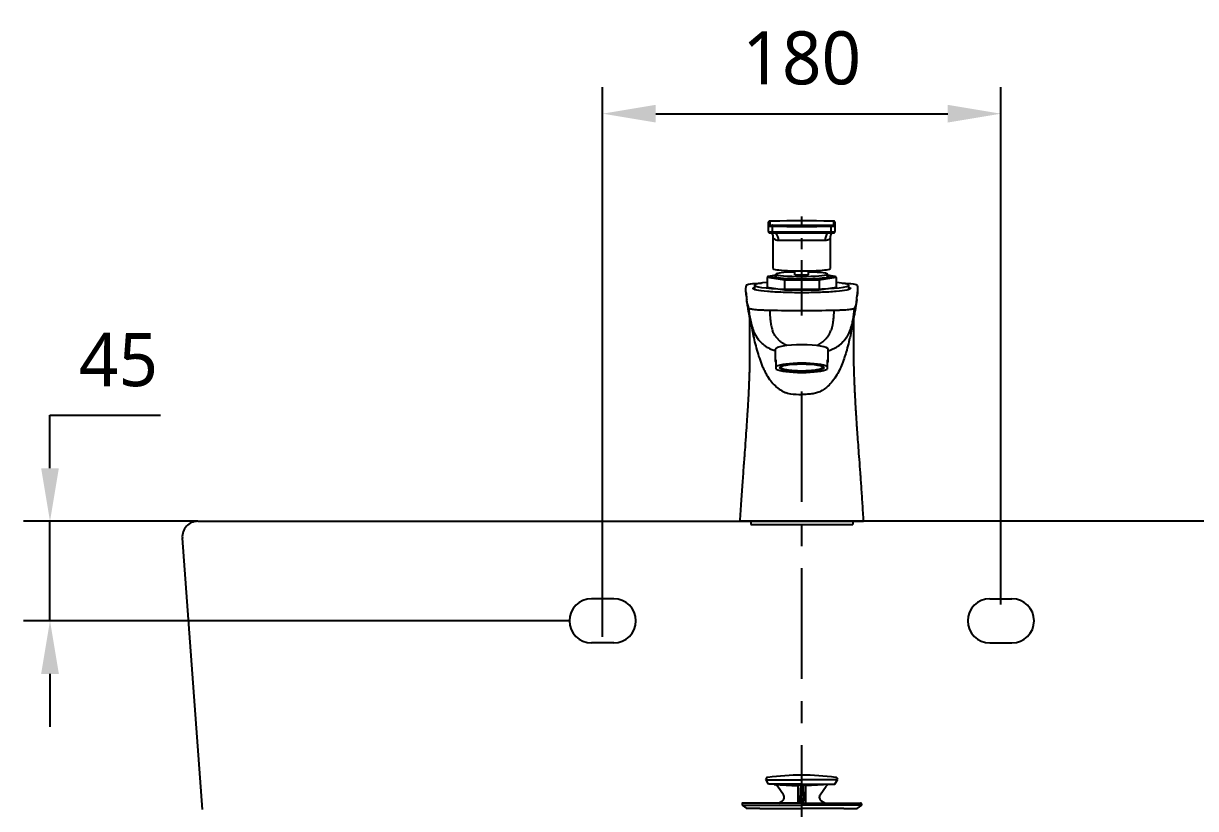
# Model space of a CAD drawing. Extents: x 0 to 6851, y 0 to 2100.
# Drawn here: x 4599 to 5129, y 796 to 1151 of the extents above; entities that cross this region are included whole.
import ezdxf

# ---------------------------------------------------------------- set-up
doc = ezdxf.new("R2010")
doc.units = 0
doc.header["$LTSCALE"] = 20
doc.header["$MEASUREMENT"] = 0
doc.linetypes.add('CENTER', pattern=[2, 1.25, -0.25, 0.25, -0.25])
doc.linetypes.add('HIDDEN', pattern=[0.375, 0.25, -0.125])
doc.layers.get('0').update_dxf_attribs({"linetype": 'CONTINUOUS'})
doc.layers.get('DEFPOINTS').update_dxf_attribs({"linetype": 'CONTINUOUS'})
for name, color, linetype in [('1', 1, 'CONTINUOUS'), ('3', 3, 'CONTINUOUS'), ('7', 7, 'CONTINUOUS'), ('CENTER', 2, 'CENTER')]:
    doc.layers.add(name, color=color, linetype=linetype)
doc.layers.add('30', color=7, linetype='CONTINUOUS', true_color=0xffffff)
doc.styles.get("Standard").update_dxf_attribs({"font": 'NanumGothic.ttf'})
doc.dimstyles.get("Standard").update_dxf_attribs({"dimtxt": 2.5, "dimasz": 2, "dimexe": 2, "dimexo": 1, "dimgap": 1.5, "dimtad": 1, "dimdec": 0, "dimlfac": 10, "dimrnd": 0.5, "dimzin": 0, "dimdsep": 46, "dimtxsty": 'Standard', "dimcen": 0, "dimclrt": 2, "dimadec": 0, "dimazin": 0, "dimtfac": 1, "dimtdec": 0, "dimtmove": 0, "dimatfit": 3, "dimfxl": 1, "dimtolj": 1, "dimtzin": 0, "dimarcsym": 0})

# ---------------------------------------------------------------- blocks, each defined once
blk = doc.blocks.new('*D63')
at = {"layer": '1', "color": 3, "lineweight": -2, "transparency": 16777216}
for p, q in [((5324.68, 925.42), (5376.45, 925.42)), ((5364.45, 901.42), (5364.45, 825.49)), ((5364.45, 699.42), (5364.45, 775.36)), ((5069.81, 675.42), (5376.45, 675.42))]:
    blk.add_line(p, q, dxfattribs=at)
at = {"layer": '1', "color": 3, "transparency": 16777216}
for points in [[(5360.45, 901.42), (5368.45, 901.42), (5364.45, 925.42)], [(5360.45, 699.42), (5368.45, 699.42), (5364.45, 675.42)]]:
    blk.add_solid(points, dxfattribs=at)
at = {"layer": 'DEFPOINTS', "color": 0, "transparency": 16777216}
for p in [(5324.68, 925.42), (5069.81, 675.42), (5364.45, 675.42)]:
    blk.add_point(p, dxfattribs=at)
at = {"layer": '1', "color": 2, "transparency": 16777216, "insert": (5364.45, 800.42), "char_height": 24, "attachment_point": 5}
blk.add_mtext('\\A1;250', dxfattribs=at)
blk = doc.blocks.new('*D64')
at = {"layer": '1', "color": 3, "lineweight": -2, "transparency": 16777216}
for p, q in [((5384.45, 925.42), (5436.45, 925.42)), ((5424.45, 901.42), (5424.45, 795.5)), ((5424.45, 639.42), (5424.45, 745.34)), ((4988.68, 615.42), (5436.45, 615.42))]:
    blk.add_line(p, q, dxfattribs=at)
at = {"layer": '1', "color": 3, "transparency": 16777216}
for points in [[(5420.45, 901.42), (5428.45, 901.42), (5424.45, 925.42)], [(5420.45, 639.42), (5428.45, 639.42), (5424.45, 615.42)]]:
    blk.add_solid(points, dxfattribs=at)
at = {"layer": 'DEFPOINTS', "color": 0, "transparency": 16777216}
for p in [(5384.45, 925.42), (4988.68, 615.42), (5424.45, 615.42)]:
    blk.add_point(p, dxfattribs=at)
at = {"layer": '1', "color": 2, "transparency": 16777216, "insert": (5424.45, 770.42), "char_height": 24, "attachment_point": 5}
blk.add_mtext('\\A1;310', dxfattribs=at)
blk = doc.blocks.new('*D66')
at = {"layer": '1', "color": 3, "lineweight": -2, "transparency": 16777216}
for p, q in [((4860.68, 873.13), (4860.68, 1121.75)), ((5040.68, 887.82), (5040.68, 1121.75)), ((4884.68, 1109.75), (5016.68, 1109.75))]:
    blk.add_line(p, q, dxfattribs=at)
at = {"layer": '1', "color": 3, "transparency": 16777216}
for points in [[(4884.68, 1113.75), (4884.68, 1105.75), (4860.68, 1109.75)], [(5016.68, 1113.75), (5016.68, 1105.75), (5040.68, 1109.75)]]:
    blk.add_solid(points, dxfattribs=at)
at = {"layer": 'DEFPOINTS', "color": 0, "transparency": 16777216}
for p in [(5040.68, 1109.75), (5040.68, 887.82), (4860.68, 873.13)]:
    blk.add_point(p, dxfattribs=at)
at = {"layer": '1', "color": 2, "transparency": 16777216, "insert": (4950.68, 1134.82), "char_height": 24, "attachment_point": 5}
blk.add_mtext('\\A1;180', dxfattribs=at)
blk = doc.blocks.new('*D49')
at = {"layer": '1', "color": 3, "lineweight": -2, "transparency": 16777216}
for p, q in [((5223.68, 925.42), (5319.09, 925.42)), ((5307.09, 901.42), (5307.09, 865.49)), ((5307.09, 779.42), (5307.09, 815.36)), ((4980.93, 755.42), (5319.09, 755.42))]:
    blk.add_line(p, q, dxfattribs=at)
at = {"layer": '1', "color": 3, "transparency": 16777216}
for points in [[(5303.09, 901.42), (5311.09, 901.42), (5307.09, 925.42)], [(5303.09, 779.42), (5311.09, 779.42), (5307.09, 755.42)]]:
    blk.add_solid(points, dxfattribs=at)
at = {"layer": 'DEFPOINTS', "color": 0, "transparency": 16777216}
for p in [(5223.68, 925.42), (5307.09, 925.42), (4980.93, 755.42)]:
    blk.add_point(p, dxfattribs=at)
at = {"layer": '1', "color": 2, "transparency": 16777216, "insert": (5307.09, 840.42), "char_height": 24, "attachment_point": 5}
blk.add_mtext('\\A1;180', dxfattribs=at)
blk = doc.blocks.new('*D53')
at = {"layer": '1', "color": 3, "lineweight": -2, "transparency": 16777216}
for p, q in [((4610.88, 949.42), (4610.88, 973.42)), ((4610.88, 973.42), (4660.82, 973.42)), ((4677.68, 925.42), (4598.88, 925.42)), ((4610.88, 880.42), (4610.88, 925.42)), ((4845.68, 880.42), (4598.88, 880.42)), ((4610.88, 856.42), (4610.88, 832.42))]:
    blk.add_line(p, q, dxfattribs=at)
at = {"layer": '1', "color": 3, "transparency": 16777216}
for points in [[(4606.88, 949.42), (4614.88, 949.42), (4610.88, 925.42)], [(4606.88, 856.42), (4614.88, 856.42), (4610.88, 880.42)]]:
    blk.add_solid(points, dxfattribs=at)
at = {"layer": 'DEFPOINTS', "color": 0, "transparency": 16777216}
for p in [(4610.88, 925.42), (4677.68, 925.42), (4845.68, 880.42)]:
    blk.add_point(p, dxfattribs=at)
at = {"layer": '1', "color": 2, "transparency": 16777216, "insert": (4641.85, 998.35), "char_height": 24, "attachment_point": 5}
blk.add_mtext('\\A1;45', dxfattribs=at)

msp = doc.modelspace()

# ---------------------------------------------------------------- linework, layer by layer
at = {"ltscale": 0.5}
for p, q in [((4977.15, 925.42), (4924.19, 925.42)), ((4927.61, 925.42), (4927.61, 923.94)), ((4973.75, 925.42), (4927.61, 925.42)), ((4973.75, 925.42), (4973.75, 923.94))]:
    msp.add_line(p, q, dxfattribs=at)
at = {"color": 7, "linetype": 'HIDDEN'}
msp.add_line((4933.19, 925.42), (4933.19, 925.42), dxfattribs=at)
at = {"layer": '1', "color": 7, "linetype": 'Continuous'}
for p, q in [((4935.67, 1058.9), (4935.67, 1060.65)), ((4936.17, 1061.15), (4936.17, 1059.4)), ((4965.17, 1059.4), (4965.17, 1061.15)), ((4965.67, 1060.65), (4965.67, 1058.9)), ((4935.67, 1056.4), (4935.67, 1058.9)), ((4937.34, 1058.85), (4937.34, 1056.35)), ((4964, 1056.35), (4964, 1058.85)), ((4965.67, 1058.9), (4965.67, 1056.4)), ((4937.67, 1053.54), (4937.67, 1039.78)), ((4963.67, 1039.78), (4963.67, 1053.55)), ((4947.57, 1036.89), (4947.57, 1038.68)), ((4953.77, 1036.89), (4953.77, 1038.68)), ((4942.88, 1034.49), (4935.08, 1035.67)), ((4935.08, 1035.67), (4935.08, 1031.19)), ((4939.02, 1036.68), (4935.56, 1036.16)), ((4939.02, 1036.68), (4935.66, 1036.17)), ((4935.66, 1036.17), (4943.17, 1035.04)), ((4939.02, 1037.17), (4939.02, 1035.83)), ((4958.47, 1034.49), (4942.88, 1034.49)), ((4942.88, 1034.49), (4942.88, 1030.01)), ((4943.17, 1035.04), (4958.18, 1035.04)), ((4947.57, 1036.89), (4953.77, 1036.89)), ((4958.18, 1035.04), (4965.68, 1036.17)), ((4966.26, 1035.67), (4958.47, 1034.49)), ((4958.47, 1034.49), (4958.47, 1030.01)), ((4962.32, 1035.83), (4962.32, 1037.17)), ((4965.78, 1036.16), (4962.32, 1036.68)), ((4965.68, 1036.17), (4962.32, 1036.68)), ((4966.26, 1035.67), (4966.26, 1031.19)), ((4929.37, 1032.18), (4929.37, 1030.23)), ((4942.88, 1030.01), (4935.08, 1031.19)), ((4958.47, 1030.01), (4942.88, 1030.01)), ((4966.26, 1031.19), (4958.47, 1030.01)), ((4971.97, 1030.23), (4971.97, 1032.18)), ((4938.67, 1003.21), (4938.67, 997.79)), ((4962.67, 997.79), (4962.67, 1003.21)), ((4939.17, 995.43), (4939.17, 998.39)), ((4962.17, 998.39), (4962.17, 995.43)), ((4939.17, 994.24), (4939.17, 995.43)), ((4941.17, 995.38), (4941.17, 995.03)), ((4960.17, 995.03), (4960.17, 995.38)), ((4962.17, 995.43), (4962.17, 994.24)), ((4927.61, 923.94), (4973.75, 923.94))]:
    msp.add_line(p, q, dxfattribs=at)
for centre, major_axis, ratio, start_param, end_param in [((4936.17, 1060.65), (0.5, 0), 0.999848, 1.570796, 3.141593), ((4938.67, 1061.15), (-2.5, 0), 0.017452, 5.171113, 6.283185), ((4950.67, 1060.73), (-29.6, 0), 0.017452, 4.253665, 5.171113), ((4962.67, 1061.15), (-2.5, 0), 0.017452, 3.919314, 4.253665), ((4962.67, 1061.15), (-2.5, 0), 0.017452, 3.141593, 3.919313), ((4965.17, 1060.65), (0.5, 0), 0.999848, 0, 1.570796), ((4936.17, 1058.9), (0.5, 0), 0.999848, 1.570796, 3.141593), ((4938.67, 1058.9), (3, 0), 0.017452, 3.141593, 4.253665), ((4938.67, 1056.4), (-3, 0), 0.017452, 0, 1.112072), ((4938.67, 1059.4), (-2.5, 0), 0.017452, 0, 0.265055), ((4938.67, 1059.4), (-2.5, 0), 0.017452, 0.265055, 1.112072), ((4938.67, 1055.9), (2.5, 0), 0.017452, 3.834987, 4.253665), ((4937.57, 1058.86), (0.004, 0.5), 0.442737, 0.019465, 1.590262), ((4950.67, 1059.32), (30.1, 0), 0.017452, 4.253665, 5.171113), ((4950.67, 1056.82), (-30.1, 0), 0.017452, 1.112072, 2.02952), ((4937.57, 1056.36), (0.004, 0.5), 0.442737, 1.590262, 3.161058), ((4950.67, 1059.82), (-29.6, 0), 0.017452, 1.112072, 2.02952), ((4950.67, 1056.32), (29.6, 0), 0.017452, 4.253665, 5.171113), ((4936.17, 1052.12), (-0.12, -5), 0.806122, 1.641637, 2.430357), ((4965.17, 1052.12), (0.12, -5), 0.806122, 3.852828, 4.641548), ((4962.67, 1059.4), (-2.5, 0), 0.017452, 2.02952, 2.733358), ((4963.78, 1058.86), (-0.004, 0.5), 0.442737, 4.692924, 6.26372), ((4963.78, 1056.36), (-0.004, 0.5), 0.442737, 3.122127, 4.692924), ((4962.67, 1055.9), (2.5, 0), 0.017452, 5.171113, 5.500686), ((4962.67, 1058.9), (3, 0), 0.017452, 5.171113, 6.283185), ((4962.67, 1056.4), (-3, 0), 0.017452, 2.02952, 3.141593), ((4962.67, 1059.4), (-2.5, 0), 0.017452, 2.733358, 3.141593), ((4965.17, 1058.9), (0.5, 0), 0.999848, 0, 1.570796), ((4950.67, 1052.31), (13, 0), 0.009298, 0.634184, 2.507409), ((4950.67, 1039.78), (-13, 0), 0.087156, 0, 3.141593), ((4950.67, 1032.18), (21.3, 0), 0.087156, 2.39193, 6.283185), ((4935.66, 1035.67), (0.577, 0), 0.86273, 1.570796, 3.141593), ((4950.67, 1036.17), (12.3, 0), 0.087156, 2.815063, 6.283185), ((4950.67, 1035.87), (-12, 0), 0.087156, 6.040988, 6.228796), ((4950.67, 1037.17), (-11.65, 0), 0.087156, 4.981682, 6.283185), ((4950.67, 1037.17), (-11.65, 0), 0.087156, 0, 1.570796), ((4943.17, 1034.54), (0.037, 0.5), 0.572989, 0.130245, 1.701041), ((4950.67, 1037.17), (-11.65, 0), 0.087156, 1.570796, 4.443096), ((4958.18, 1034.54), (-0.037, 0.5), 0.572989, 4.582144, 6.15294), ((4950.67, 1036.17), (12.3, 0), 0.087156, 0, 0.326529), ((4950.67, 1035.87), (-12, 0), 0.087156, 3.195982, 3.38379), ((4965.68, 1035.67), (0.577, 0), 0.86273, 0, 1.570796), ((4950.67, 1032.18), (21.3, 0), 0.087156, 0, 0.749663), ((4950.67, 1003.21), (-12, 0), 0.173648, 4.712389, 6.283185), ((4950.67, 1003.21), (-12, 0), 0.173648, 3.141593, 4.712389), ((4950.67, 997.79), (12, 0), 0.173648, 2.851906, 3.43128), ((4950.67, 994.84), (-12, 0), 0.173648, 3.43128, 5.993498), ((4950.67, 997.79), (12, 0), 0.173648, 5.993498, 6.572872), ((4950.67, 994.84), (-12, 0), 0.173648, 0.289687, 2.851906)]:
    msp.add_ellipse(centre, major_axis=major_axis, ratio=ratio, start_param=start_param, end_param=end_param, dxfattribs=at)
msp.add_ellipse((4950.67, 994.84), major_axis=(-10, 0), ratio=0.173648, dxfattribs=at)
for points, knots in [([(4937.56, 1061.19), (4937.45, 1061.19), (4937.15, 1061.19), (4936.71, 1061.18), (4936.32, 1061.17), (4936.19, 1061.16), (4936.08, 1061.15), (4935.98, 1061.11), (4935.88, 1061.06), (4935.77, 1060.96), (4935.69, 1060.82), (4935.67, 1060.71), (4935.67, 1060.65)], [0, 0, 0, 0, 0.108226, 0.316181, 0.52549, 0.739768, 0.793572, 0.819277, 0.855693, 0.89949, 0.950319, 1, 1, 1, 1]), ([(4965.67, 1060.65), (4965.67, 1060.72), (4965.65, 1060.82), (4965.57, 1060.96), (4965.48, 1061.05), (4965.4, 1061.1), (4965.33, 1061.13), (4965.27, 1061.14), (4965.23, 1061.15), (4965.17, 1061.16), (4965.05, 1061.17), (4964.82, 1061.17), (4964.56, 1061.18), (4964.45, 1061.18)], [0, 0, 0, 0, 0.074842, 0.134006, 0.183608, 0.225831, 0.26003, 0.288049, 0.320705, 0.37932, 0.552306, 0.821668, 1, 1, 1, 1]), ([(4935.67, 1056.4), (4935.67, 1056.33), (4935.69, 1056.22), (4935.77, 1056.09), (4935.86, 1056), (4935.95, 1055.95), (4936.02, 1055.92), (4936.07, 1055.91), (4936.11, 1055.9), (4936.18, 1055.89), (4936.3, 1055.88), (4936.49, 1055.87), (4936.7, 1055.87), (4936.76, 1055.87)], [0, 0, 0, 0, 0.081689, 0.146265, 0.200405, 0.24649, 0.283818, 0.3144, 0.350044, 0.414021, 0.602832, 0.896836, 1, 1, 1, 1]), ([(4937.11, 1055.87), (4937.19, 1055.71), (4937.37, 1055.31), (4937.57, 1054.64), (4937.68, 1054.01), (4937.66, 1053.64), (4937.66, 1053.54)], [0, 0, 0, 0, 0.23028, 0.538782, 0.874549, 1, 1, 1, 1]), ([(4963.69, 1053.55), (4963.68, 1053.64), (4963.67, 1053.97), (4963.75, 1054.52), (4963.92, 1055.16), (4964.1, 1055.59), (4964.21, 1055.82), (4964.24, 1055.87)], [0, 0, 0, 0, 0.112512, 0.408135, 0.679944, 0.928861, 1, 1, 1, 1]), ([(4964.44, 1055.87), (4964.5, 1055.87), (4964.73, 1055.87), (4965.02, 1055.88), (4965.15, 1055.89), (4965.27, 1055.9), (4965.37, 1055.93), (4965.47, 1055.99), (4965.58, 1056.09), (4965.65, 1056.23), (4965.67, 1056.34), (4965.67, 1056.4)], [0, 0, 0, 0, 0.092607, 0.370349, 0.654685, 0.72608, 0.76019, 0.808512, 0.866628, 0.934075, 1, 1, 1, 1]), ([(4940.2, 1052.38), (4939.37, 1052.37), (4938.73, 1052.71), (4937.89, 1053.31), (4937.67, 1053.57), (4937.67, 1053.57)], [0, 0, 0, 0, 0.50736, 0.50736, 1, 1, 1, 1]), ([(4963.67, 1053.57), (4963.67, 1053.58), (4963.46, 1053.31), (4962.61, 1052.7), (4961.98, 1052.37), (4961.15, 1052.38)], [0, 0, 0, 0, 0.492764, 0.492764, 1, 1, 1, 1]), ([(4925.63, 1032.21), (4925.67, 1032.41), (4926.22, 1032.61), (4928.63, 1032.95), (4930.38, 1033.07), (4932.43, 1033.13)], [0, 0, 0, 0, 0.518457, 0.518457, 1, 1, 1, 1]), ([(4968.97, 1033.13), (4971, 1033.07), (4972.74, 1032.94), (4975.12, 1032.61), (4975.68, 1032.41), (4975.72, 1032.21)], [0, 0, 0, 0, 0.479538, 0.479538, 1, 1, 1, 1]), ([(4925.92, 1026.58), (4925.88, 1026.72), (4925.68, 1027.49), (4925.44, 1028.89), (4925.41, 1030.63), (4925.55, 1031.73), (4925.63, 1032.21)], [0, 0, 0, 0, 0.075728, 0.411101, 0.746475, 1, 1, 1, 1]), ([(4925.47, 1029.13), (4925.52, 1028.39), (4925.63, 1027.27), (4925.78, 1026.13), (4925.83, 1025.75)], [0, 0, 0, 0, 0.67046, 1, 1, 1, 1]), ([(4971.98, 1031.17), (4972.44, 1031.02), (4973.05, 1030.61), (4971.49, 1029.95), (4966.65, 1029.31), (4959.3, 1028.88), (4950.67, 1028.73), (4942.05, 1028.88), (4934.7, 1029.31), (4929.85, 1029.95), (4928.3, 1030.61), (4928.91, 1031.02), (4929.36, 1031.17)], [0, 0, 0, 0, 0.068268, 0.176201, 0.284134, 0.392067, 0.5, 0.607933, 0.715866, 0.823799, 0.931732, 1, 1, 1, 1]), ([(4975.72, 1032.21), (4975.8, 1031.73), (4975.93, 1030.63), (4975.91, 1028.89), (4975.67, 1027.49), (4975.46, 1026.72), (4975.42, 1026.58)], [0, 0, 0, 0, 0.253525, 0.588899, 0.924272, 1, 1, 1, 1]), ([(4975.51, 1025.72), (4975.52, 1025.79), (4975.67, 1026.87), (4975.78, 1027.97), (4975.87, 1029.02)], [0, 0, 0, 0, 0.06658, 1, 1, 1, 1]), ([(4926.82, 1021.75), (4926.61, 1022.26), (4926.2, 1023.4), (4925.92, 1024.66), (4925.83, 1025.4), (4925.82, 1025.52)], [0, 0, 0, 0, 0.40612, 0.905778, 1, 1, 1, 1]), ([(4925.85, 1025.88), (4925.86, 1025.93), (4925.88, 1025.99), (4925.91, 1026.14), (4925.94, 1026.25), (4925.95, 1026.37), (4925.95, 1026.39)], [0, 0, 0, 0, 0.340221, 0.340221, 0.852893, 1, 1, 1, 1]), ([(4925.97, 1023.93), (4926.02, 1023.49), (4926.13, 1022.65), (4926.3, 1021.48), (4926.47, 1020.49), (4926.62, 1019.71), (4926.77, 1018.93), (4926.96, 1018.04), (4927.2, 1017.05), (4927.46, 1016), (4927.76, 1014.92), (4928.14, 1013.66), (4928.44, 1012.71), (4928.63, 1012.19), (4928.64, 1012.14)], [0, 0, 0, 0, 0.110438, 0.210547, 0.292386, 0.355939, 0.401208, 0.479318, 0.568999, 0.645502, 0.739208, 0.852863, 0.986475, 1, 1, 1, 1]), ([(4972.71, 1012.15), (4972.78, 1012.35), (4972.94, 1012.84), (4973.16, 1013.51), (4973.34, 1014.11), (4973.47, 1014.53), (4973.58, 1014.91), (4973.68, 1015.27), (4973.78, 1015.63), (4973.88, 1015.99), (4973.97, 1016.34), (4974.06, 1016.72), (4974.18, 1017.18), (4974.33, 1017.81), (4974.51, 1018.64), (4974.73, 1019.69), (4974.96, 1020.95), (4975.19, 1022.39), (4975.32, 1023.4), (4975.37, 1023.93)], [0, 0, 0, 0, 0.055751, 0.13547, 0.18465, 0.221682, 0.255431, 0.288313, 0.32033, 0.351482, 0.381769, 0.411195, 0.445427, 0.496414, 0.564529, 0.64976, 0.752091, 0.871498, 1, 1, 1, 1]), ([(4975.53, 1025.52), (4975.52, 1025.4), (4975.42, 1024.66), (4975.15, 1023.4), (4974.74, 1022.26), (4974.52, 1021.75)], [0, 0, 0, 0, 0.094222, 0.59388, 1, 1, 1, 1]), ([(4975.4, 1026.39), (4975.4, 1026.37), (4975.41, 1026.25), (4975.43, 1026.14), (4975.47, 1025.99), (4975.48, 1025.93), (4975.5, 1025.88)], [0, 0, 0, 0, 0.147305, 0.660784, 0.660784, 1, 1, 1, 1]), ([(4927.11, 1017.46), (4927.11, 1016.39), (4927.11, 1013.72), (4927.12, 1009.63), (4927.12, 1005.33), (4927.13, 1001.53), (4927.12, 998.23), (4927.06, 995.43), (4926.99, 993.12), (4926.93, 991.31), (4926.88, 989.99), (4926.84, 989.02), (4926.81, 988.27), (4926.78, 987.52), (4926.74, 986.64), (4926.69, 985.45), (4926.61, 983.67), (4926.48, 981.15), (4926.3, 977.82), (4926.05, 973.77), (4925.74, 968.99), (4925.35, 963.5), (4924.9, 957.28), (4924.38, 950.35), (4923.82, 942.68), (4923.25, 934.3), (4922.87, 928.46), (4922.67, 925.42)], [0, 0, 0, 0, 0.034738, 0.086756, 0.133386, 0.174623, 0.210463, 0.240905, 0.265945, 0.285582, 0.299815, 0.309118, 0.317083, 0.324452, 0.333438, 0.345611, 0.36323, 0.391561, 0.427736, 0.471759, 0.523632, 0.58336, 0.650949, 0.726402, 0.809723, 0.90092, 1, 1, 1, 1]), ([(4936.14, 1020.74), (4935.81, 1020.74), (4935.17, 1020.76), (4933.92, 1020.8), (4932.44, 1020.87), (4930.84, 1020.97), (4929.47, 1021.1), (4928.36, 1021.24), (4927.53, 1021.4), (4927, 1021.57), (4926.85, 1021.69), (4926.82, 1021.75)], [0, 0, 0, 0, 0.0625, 0.125, 0.25, 0.375001, 0.500001, 0.625002, 0.750002, 0.875003, 1, 1, 1, 1]), ([(4928.6, 1012.38), (4928.47, 1012.81), (4928.21, 1013.64), (4927.76, 1015.4), (4927.29, 1017.63), (4926.97, 1019.92), (4926.86, 1021.29), (4926.82, 1021.75)], [0, 0, 0, 0, 0.14272, 0.277459, 0.56627, 0.857684, 1, 1, 1, 1]), ([(4936.14, 1020.74), (4936.17, 1020.35), (4936.22, 1019.58), (4936.32, 1018.05), (4936.47, 1016.16), (4936.76, 1014.29), (4937.11, 1012.82), (4937.34, 1012.1), (4937.45, 1011.75)], [0, 0, 0, 0, 0.125141, 0.250269, 0.500039, 0.749324, 0.878915, 1, 1, 1, 1]), ([(4965.21, 1020.74), (4965.19, 1020.45), (4965.16, 1020.03), (4965.12, 1019.47), (4965.08, 1018.91), (4965.04, 1018.21), (4964.97, 1017.38), (4964.89, 1016.55), (4964.79, 1015.72), (4964.69, 1015.04), (4964.61, 1014.56), (4964.56, 1014.29), (4964.52, 1014.09), (4964.48, 1013.88), (4964.42, 1013.61), (4964.31, 1013.14), (4964.16, 1012.61), (4964.02, 1012.15), (4963.94, 1011.9), (4963.91, 1011.79), (4963.89, 1011.75)], [0, 0, 0, 0, 0.091545, 0.137318, 0.18309, 0.274635, 0.36618, 0.457725, 0.549271, 0.640816, 0.686588, 0.709474, 0.732361, 0.755247, 0.778133, 0.823906, 0.915451, 0.961223, 0.98411, 1, 1, 1, 1]), ([(4974.52, 1021.75), (4974.5, 1021.69), (4974.35, 1021.57), (4973.81, 1021.4), (4972.98, 1021.24), (4971.87, 1021.1), (4970.5, 1020.97), (4968.91, 1020.87), (4967.43, 1020.8), (4966.18, 1020.76), (4965.53, 1020.74), (4965.21, 1020.74)], [0, 0, 0, 0, 0.124998, 0.249999, 0.374999, 0.499999, 0.625, 0.75, 0.875, 0.9375, 1, 1, 1, 1]), ([(4972.75, 1012.38), (4972.78, 1012.46), (4972.83, 1012.64), (4972.94, 1013.01), (4973.14, 1013.68), (4973.4, 1014.64), (4973.67, 1015.81), (4973.91, 1016.99), (4974.12, 1018.17), (4974.26, 1019.16), (4974.36, 1019.95), (4974.44, 1020.75), (4974.5, 1021.35), (4974.52, 1021.75)], [0, 0, 0, 0, 0.02861, 0.059945, 0.122615, 0.247956, 0.373297, 0.498637, 0.623978, 0.749319, 0.811989, 0.874659, 1, 1, 1, 1]), ([(4978.67, 925.42), (4978.5, 928.06), (4978.17, 933.13), (4977.69, 940.43), (4977.21, 947.1), (4976.76, 953.15), (4976.35, 958.57), (4976, 963.38), (4975.71, 967.56), (4975.47, 971.12), (4975.29, 973.89), (4975.16, 975.96), (4975.08, 977.41), (4975.01, 978.51), (4974.96, 979.38), (4974.92, 980.25), (4974.86, 981.31), (4974.79, 982.68), (4974.7, 984.45), (4974.6, 986.74), (4974.48, 989.63), (4974.35, 993.13), (4974.22, 997.24), (4974.21, 1001.95), (4974.23, 1007.28), (4974.23, 1012.51), (4974.24, 1015.97), (4974.24, 1017.45)], [0, 0, 0, 0, 0.086087, 0.165395, 0.237929, 0.303697, 0.3627, 0.414941, 0.460425, 0.499154, 0.531131, 0.550684, 0.566441, 0.578402, 0.586568, 0.59503, 0.606534, 0.621209, 0.639663, 0.664445, 0.695834, 0.733829, 0.778426, 0.82962, 0.887409, 0.951784, 1, 1, 1, 1]), ([(4927.41, 1016.57), (4927.54, 1015.69), (4927.71, 1014.68), (4928.09, 1012.51), (4928.32, 1011.36), (4929.06, 1007.82), (4929.65, 1005.36), (4930.34, 1002.88)], [0, 0, 0, 0, 0.245828, 0.245828, 0.497219, 0.497219, 1, 1, 1, 1]), ([(4930.94, 1007.84), (4930.84, 1007.96), (4930.32, 1008.67), (4929.44, 1010.09), (4928.87, 1011.62), (4928.6, 1012.38)], [0, 0, 0, 0, 0.098599, 0.553688, 1, 1, 1, 1]), ([(4928.6, 1012.38), (4928.6, 1012.38), (4928.6, 1012.38), (4928.6, 1012.38), (4928.6, 1012.37), (4928.6, 1012.37), (4928.6, 1012.37), (4928.6, 1012.37), (4928.6, 1012.35), (4928.6, 1012.33), (4928.6, 1012.29), (4928.62, 1012.22), (4928.63, 1012.16), (4928.64, 1012.12)], [0, 0, 0, 0, 0.001197, 0.002394, 0.004787, 0.009575, 0.019149, 0.038299, 0.076597, 0.153194, 0.306385, 0.612761, 1, 1, 1, 1]), ([(4928.65, 1012.1), (4928.9, 1011.37), (4929.55, 1009.96), (4930.35, 1008.5), (4930.93, 1007.86), (4930.94, 1007.84)], [0, 0, 0, 0, 0.489812, 0.988642, 1, 1, 1, 1]), ([(4970.4, 1007.83), (4970.54, 1008.01), (4970.87, 1008.47), (4971.24, 1009.04), (4971.51, 1009.5), (4971.68, 1009.82), (4971.98, 1010.39), (4972.29, 1011.08), (4972.53, 1011.71), (4972.65, 1012.07), (4972.72, 1012.27), (4972.75, 1012.37), (4972.75, 1012.38)], [0, 0, 0, 0, 0.144839, 0.357473, 0.410632, 0.46379, 0.570108, 0.782742, 0.889059, 0.942218, 0.995377, 1, 1, 1, 1]), ([(4973.8, 1015.72), (4973.67, 1014.9), (4973.33, 1012.87), (4972.71, 1009.76), (4971.93, 1006.32), (4971.33, 1004.1), (4971, 1002.88)], [0, 0, 0, 0, 0.214084, 0.497582, 0.725505, 1, 1, 1, 1]), ([(4972.75, 1012.38), (4972.75, 1012.33), (4972.74, 1012.25), (4972.72, 1012.17), (4972.71, 1012.14)], [0, 0, 0, 0, 0.664913, 1, 1, 1, 1]), ([(4932.06, 1006.53), (4932.03, 1006.56), (4931.65, 1006.96), (4931.27, 1007.4), (4930.94, 1007.84)], [0, 0, 0, 0, 0.078172, 1, 1, 1, 1]), ([(4931.87, 1006.76), (4931.98, 1006.63), (4932.45, 1006.1), (4933.31, 1005.36), (4934.51, 1004.46), (4935.93, 1003.63), (4937.35, 1003.01), (4938.29, 1002.7), (4938.67, 1002.59)], [0, 0, 0, 0, 0.067911, 0.281962, 0.496438, 0.699119, 0.880359, 1, 1, 1, 1]), ([(4943.85, 1004.86), (4943.65, 1004.97), (4943.22, 1005.2), (4942.58, 1005.6), (4941.92, 1006.04), (4941.28, 1006.53), (4940.77, 1006.96), (4940.38, 1007.32), (4940.09, 1007.6), (4939.81, 1007.89), (4939.54, 1008.19), (4939.28, 1008.5), (4938.95, 1008.92), (4938.56, 1009.48), (4938.14, 1010.18), (4937.77, 1010.91), (4937.56, 1011.44), (4937.46, 1011.73), (4937.45, 1011.75)], [0, 0, 0, 0, 0.07144, 0.155272, 0.239104, 0.322936, 0.406768, 0.448684, 0.4906, 0.532517, 0.574433, 0.616349, 0.658265, 0.742097, 0.825929, 0.909761, 0.993593, 1, 1, 1, 1]), ([(4957.58, 1004.91), (4957.87, 1005.06), (4959.37, 1005.92), (4961.31, 1007.45), (4962.81, 1009.46), (4963.51, 1010.73), (4963.77, 1011.41), (4963.89, 1011.75)], [0, 0, 0, 0, 0.105835, 0.552131, 0.775261, 0.890128, 1, 1, 1, 1]), ([(4969.25, 1006.49), (4969.36, 1006.61), (4969.68, 1006.95), (4970.07, 1007.4), (4970.34, 1007.74), (4970.4, 1007.83)], [0, 0, 0, 0, 0.279967, 0.825927, 1, 1, 1, 1]), ([(4970.41, 1007.84), (4970.42, 1007.86), (4970.48, 1007.92), (4970.53, 1007.98), (4970.57, 1008.03)], [0, 0, 0, 0, 0.227445, 1, 1, 1, 1]), ([(4930.34, 1002.88), (4930.7, 1001.62), (4931.08, 1000.43), (4931.71, 998.55), (4931.93, 997.94), (4932.37, 996.75), (4932.6, 996.17), (4933.08, 995.04), (4933.32, 994.48), (4933.83, 993.43), (4934.09, 992.93), (4934.91, 991.45), (4935.5, 990.5), (4936.79, 988.74), (4937.47, 987.93), (4938.91, 986.46), (4939.67, 985.8), (4941.25, 984.67), (4942.07, 984.2), (4943.32, 983.67), (4943.74, 983.52), (4944.62, 983.27), (4945.08, 983.18), (4945.56, 983.12)], [0, 0, 0, 0, 0.125, 0.125, 0.1875, 0.1875, 0.25, 0.25, 0.3125, 0.3125, 0.375, 0.375, 0.5, 0.5, 0.625, 0.625, 0.75, 0.75, 0.875, 0.875, 0.9375, 0.9375, 1, 1, 1, 1]), ([(4971, 1002.88), (4970.69, 1001.84), (4970.07, 999.77), (4968.98, 996.68), (4967.71, 993.7), (4966.1, 990.84), (4964.19, 988.2), (4962.08, 986.08), (4959.96, 984.55), (4957.92, 983.54), (4956.48, 983.25), (4955.79, 983.12)], [0, 0, 0, 0, 0.124898, 0.249498, 0.373783, 0.498536, 0.628587, 0.748541, 0.840384, 0.923417, 1, 1, 1, 1]), ([(4962.67, 1002.59), (4962.82, 1002.63), (4963.42, 1002.81), (4964.48, 1003.21), (4965.82, 1003.86), (4967.05, 1004.62), (4968.11, 1005.43), (4968.83, 1006.04), (4969.21, 1006.46), (4969.25, 1006.51)], [0, 0, 0, 0, 0.049502, 0.207934, 0.37258, 0.551752, 0.752994, 0.973255, 1, 1, 1, 1]), ([(4960.17, 995.03), (4960.17, 994.6), (4959.15, 994.17), (4955.63, 993.56), (4953.16, 993.38), (4948.19, 993.38), (4945.71, 993.56), (4942.2, 994.17), (4941.17, 994.6), (4941.17, 995.22), (4941.37, 995.4), (4941.73, 995.58)], [0, 0, 0, 0, 0.22553, 0.22553, 0.45106, 0.45106, 0.67659, 0.67659, 0.90212, 0.90212, 1, 1, 1, 1]), ([(4955.79, 983.12), (4954.93, 983.02), (4953.25, 982.83), (4951.52, 982.8), (4950.67, 982.78)], [0, 0, 0, 0, 0.505798, 1, 1, 1, 1]), ([(4950.67, 925.42), (4949.79, 925.42), (4948.91, 925.42), (4947.15, 925.42), (4946.06, 925.42), (4944.76, 925.42), (4943.9, 925.42), (4942.4, 925.42), (4940.31, 925.42), (4937.9, 925.42), (4935.59, 925.42), (4933.43, 925.42), (4931.41, 925.42), (4929.57, 925.42), (4927.36, 925.42), (4925.56, 925.42), (4924.21, 925.42), (4923.57, 925.42), (4923.18, 925.42), (4922.88, 925.42), (4922.75, 925.42), (4922.71, 925.42)], [0, 0, 0, 0, 0.062508, 0.062508, 0.125016, 0.140643, 0.15627, 0.187523, 0.250031, 0.312539, 0.375047, 0.437555, 0.500062, 0.56257, 0.625078, 0.750094, 0.812602, 0.875109, 0.906363, 0.937617, 1, 1, 1, 1]), ([(4950.67, 925.42), (4951.56, 925.42), (4952.44, 925.42), (4954.2, 925.42), (4955.29, 925.42), (4956.59, 925.42), (4957.45, 925.42), (4958.94, 925.42), (4961.03, 925.42), (4963.45, 925.42), (4965.75, 925.42), (4967.92, 925.42), (4969.93, 925.42), (4971.78, 925.42), (4973.99, 925.42), (4975.79, 925.42), (4977.13, 925.42), (4977.77, 925.42), (4978.16, 925.42), (4978.47, 925.42), (4978.6, 925.42), (4978.64, 925.42), (4978.64, 925.42)], [0, 0, 0, 0, 0.062496, 0.062496, 0.124992, 0.140616, 0.15624, 0.187488, 0.249984, 0.31248, 0.374977, 0.437473, 0.499969, 0.562465, 0.624961, 0.749953, 0.812449, 0.874945, 0.906193, 0.937441, 0.999938, 1, 1, 1, 1])]:
    msp.add_open_spline(points, degree=3, knots=knots, dxfattribs=at)
at = {"layer": '1', "color": 1, "linetype": 'CENTER'}
msp.add_open_spline([(4950.67, 1018.52), (4950.67, 1023.52), (4950.67, 1063.24)], degree=1, knots=[0, 0, 0.111797, 1, 1], dxfattribs=at)
at = {"layer": '1', "color": 7, "linetype": 'Continuous'}
for points, degree in [([(4929.28, 1030.38), (4929.24, 1030.35), (4929.21, 1030.31), (4929.2, 1030.28)], 3), ([(4972.17, 1030.2), (4972.18, 1030.28), (4972.11, 1030.37), (4971.98, 1030.45)], 3), ([(4975.87, 1029.07), (4975.87, 1029.09), (4975.88, 1029.11), (4975.88, 1029.13)], 3), ([(4925.82, 1025.52), (4925.81, 1025.57), (4925.81, 1025.62), (4925.81, 1025.67)], 3), ([(4925.97, 1023.93), (4925.91, 1024.46), (4925.86, 1024.99), (4925.82, 1025.52)], 3), ([(4975.38, 1023.93), (4975.48, 1024.79), (4975.53, 1025.67)], 2), ([(4975.38, 1023.99), (4975.44, 1024.5), (4975.49, 1025.01), (4975.53, 1025.52)], 3), ([(4975.53, 1025.67), (4975.54, 1025.62), (4975.54, 1025.57), (4975.53, 1025.52)], 3), ([(4950.67, 1020.59), (4945.77, 1020.59), (4940.92, 1020.64), (4936.14, 1020.74)], 3), ([(4965.21, 1020.74), (4960.42, 1020.64), (4955.58, 1020.59), (4950.67, 1020.59)], 3), ([(4928.64, 1012.12), (4928.65, 1012.11), (4928.65, 1012.1), (4928.66, 1012.09)], 3), ([(4971.89, 1010.21), (4972.2, 1010.84), (4972.48, 1011.46), (4972.69, 1012.1)], 3), ([(4972.71, 1012.14), (4972.7, 1012.13), (4972.7, 1012.11), (4972.69, 1012.1)], 3), ([(4959.47, 995.65), (4959.93, 995.45), (4960.17, 995.24), (4960.17, 995.03)], 3), ([(4945.56, 983.12), (4947.26, 982.9), (4948.96, 982.78), (4950.67, 982.78)], 3)]:
    msp.add_open_spline(points, degree=degree, dxfattribs=at)
at = {"layer": '3'}
for p, q in [((4935.68, 806.62), (4934.45, 808.75)), ((4934.56, 808.55), (4950.68, 808.55)), ((4950.68, 806.62), (4935.68, 806.62)), ((4938.19, 806.43), (4948.93, 805.73)), ((4942.4, 801.74), (4939.69, 805.59)), ((4950.68, 806.62), (4948.93, 805.73)), ((4948.93, 805.73), (4948.93, 798.02)), ((4950.16, 806.36), (4949.73, 799.95)), ((4966.79, 808.55), (4950.68, 808.55)), ((4950.68, 806.62), (4952.43, 805.73)), ((4950.68, 806.62), (4965.68, 806.62)), ((4951.2, 806.36), (4951.63, 799.95)), ((4963.16, 806.43), (4952.43, 805.73)), ((4952.43, 805.73), (4952.43, 798.02)), ((4958.95, 801.74), (4961.67, 805.59)), ((4965.68, 806.62), (4966.91, 808.75)), ((4923.68, 797.62), (4923.68, 797.02)), ((4923.68, 797.02), (4925.82, 795.52)), ((4923.68, 797.02), (4950.68, 797.02)), ((4933.38, 798.02), (4924.08, 798.02)), ((4931.68, 795.52), (4925.58, 795.52)), ((4931.68, 795.52), (4950.68, 795.52)), ((4950.68, 798.02), (4933.38, 798.02)), ((4940.32, 798.02), (4941.77, 798.85)), ((4949.93, 798.02), (4949.73, 799.97)), ((4949.73, 799.97), (4950.68, 799.97)), ((4951.63, 799.97), (4950.68, 799.97)), ((4950.68, 798.02), (4967.98, 798.02)), ((4977.68, 797.02), (4950.68, 797.02)), ((4969.68, 795.52), (4950.68, 795.52)), ((4951.43, 798.02), (4951.63, 799.97)), ((4961.03, 798.02), (4959.59, 798.85)), ((4967.98, 798.02), (4977.28, 798.02)), ((4969.68, 795.52), (4975.78, 795.52)), ((4977.68, 797.02), (4975.54, 795.52)), ((4977.68, 797.62), (4977.68, 797.02))]:
    msp.add_line(p, q, dxfattribs=at)
for centre, radius, start, end in [((4950.68, 690.62), 120, 90, 97.3204), ((4950.68, 690.62), 120, 82.6796, 90), ((4935.53, 808.55), 1.1, 97.3204, 169.4262), ((4938.05, 804.44), 2, 35.2023, 86.2618), ((4963.31, 804.44), 2, 93.7382, 144.7977), ((4965.83, 808.55), 1.1, 10.5738, 82.6796), ((4940.77, 800.59), 2, 300, 35.2023), ((4960.59, 800.59), 2, 144.7977, 240), ((4924.08, 797.62), 0.4, 90, 180), ((4977.28, 797.62), 0.4, 0, 90)]:
    msp.add_arc(centre, radius, start, end, dxfattribs=at)
at = {"layer": '30', "color": 7, "linetype": 'Continuous'}
msp.add_line((4965.89, 925.42), (4935.46, 925.42), dxfattribs=at)
at = {"layer": '7'}
for p, q in [((4677.68, 925.42), (4950.68, 925.42)), ((5223.68, 925.42), (4950.68, 925.42)), ((4865.68, 890.42), (4855.68, 890.42)), ((5035.68, 890.42), (5045.68, 890.42)), ((4865.68, 870.42), (4855.68, 870.42)), ((5035.68, 870.42), (5045.68, 870.42))]:
    msp.add_line(p, q, dxfattribs=at)
at = {"layer": '7', "extrusion": (0, 1, 0)}
msp.add_line((4679.75, 795.04, -8.92), (4670.7, 917.86), dxfattribs=at)
at = {"layer": '7'}
for centre, radius, start, end in [((4677.68, 918.42), 7, 90, 184.6106), ((4855.68, 880.42), 10, 90, 270), ((4865.68, 880.42), 10, 270, 90), ((5035.68, 880.42), 10, 90, 270), ((5045.68, 880.42), 10, 270, 90)]:
    msp.add_arc(centre, radius, start, end, dxfattribs=at)
at = {"layer": 'CENTER', "color": 1, "linetype": 'CENTER', "ltscale": 2}
msp.add_line((4950.68, 454.16), (4950.68, 986.42), dxfattribs=at)

# ---------------------------------------------------------------- dimensions: what is measured, and where the dimension line sits
at = {"layer": '1'}
dim = msp.add_linear_dim(base=(5040.68, 1109.75), p1=(4860.68, 873.13), p2=(5040.68, 887.82), dimstyle='Standard', override={"dimscale": 1.2, "dimtxt": 20, "dimasz": 20, "dimexe": 10, "dimexo": 0, "dimgap": 10, "dimlfac": 1, "dimzin": 8, "dimclrd": 3, "dimclre": 3}, dxfattribs=at)
dim.commit()
dim.dimension.update_dxf_attribs({"geometry": '*D66', "text_midpoint": (4950.68, 1134.82)})
for base, p1, p2, picture, middle in [((4610.88, 925.42), (4845.68, 880.42), (4677.68, 925.42), '*D53', (4641.85, 998.35)), ((5424.45, 615.42), (5384.45, 925.42), (4988.68, 615.42), '*D64', (5424.45, 770.42)), ((5364.45, 675.42), (5324.68, 925.42), (5069.81, 675.42), '*D63', (5364.45, 800.42))]:
    dim = msp.add_linear_dim(base=base, p1=p1, p2=p2, angle=90, dimstyle='Standard', override={"dimscale": 1.2, "dimtxt": 20, "dimasz": 20, "dimexe": 10, "dimexo": 0, "dimgap": 10, "dimtih": 1, "dimtoh": 1, "dimlfac": 1, "dimzin": 8, "dimclrd": 3, "dimclre": 3}, dxfattribs=at)
    dim.commit()
    dim.dimension.update_dxf_attribs({"geometry": picture, "text_midpoint": middle})
dim = msp.add_linear_dim(base=(5307.09, 925.42), p1=(4980.93, 755.42), p2=(5223.68, 925.42), angle=90, text='180', dimstyle='Standard', override={"dimscale": 1.2, "dimtxt": 20, "dimasz": 20, "dimexe": 10, "dimexo": 0, "dimgap": 10, "dimtih": 1, "dimtoh": 1, "dimlfac": 1, "dimzin": 8, "dimclrd": 3, "dimclre": 3}, dxfattribs=at)
dim.commit()
dim.dimension.update_dxf_attribs({"geometry": '*D49', "text_midpoint": (5307.09, 840.42)})

doc.saveas('drawing.dxf')
